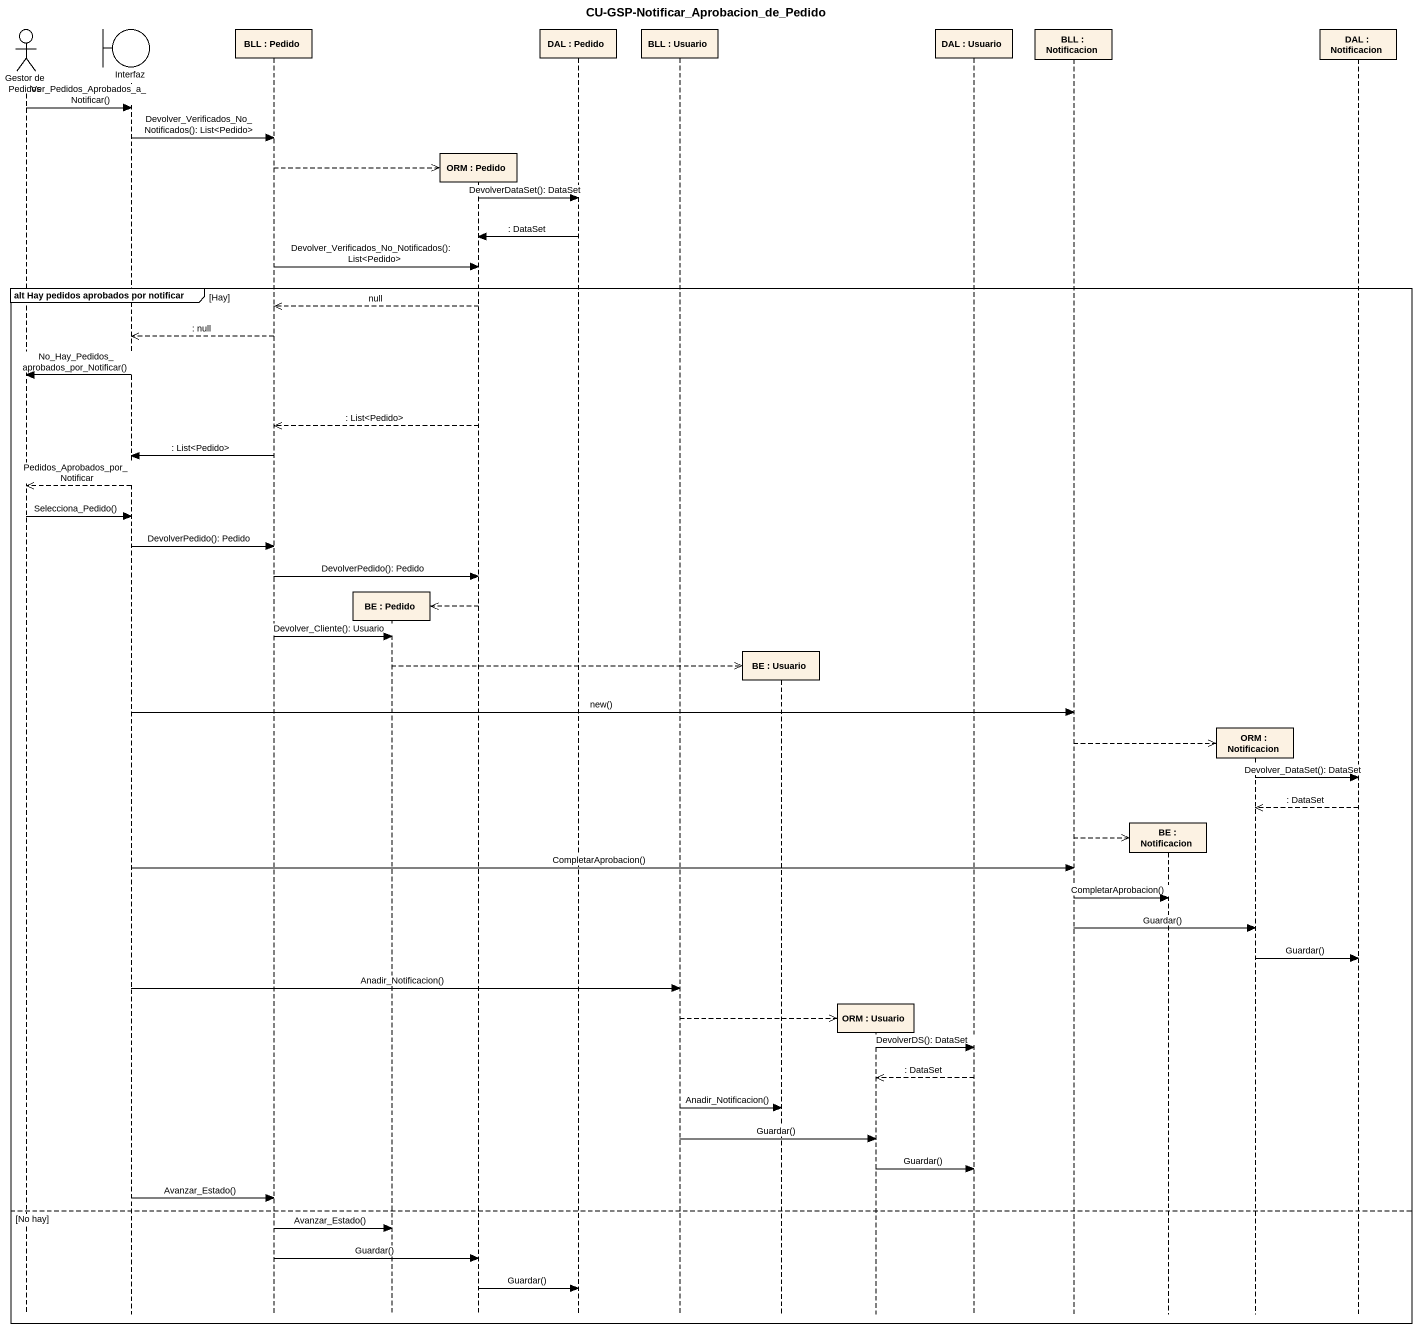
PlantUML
@startuml
title CU-GSP-Notificar_Aprobacion_de_Pedido
hide footbox
actor "Gestor de Pedidos" as Gestor_de_Pedidos
boundary Interfaz
participant "BLL : Pedido" as BLL
participant "BE : Pedido" as BE
participant "ORM : Pedido" as ORM
participant "DAL : Pedido" as DAL
participant "BLL : Usuario" as BLL_2
participant "BE : Usuario" as BE_2
participant "ORM : Usuario" as ORM_2
participant "DAL : Usuario" as DAL_2
participant "BLL : Notificacion" as BLL_3
participant "BE : Notificacion" as BE_3
participant "ORM : Notificacion" as ORM_3
participant "DAL : Notificacion" as DAL_3

Gestor_de_Pedidos -> Interfaz : Ver_Pedidos_Aprobados_a_Notificar()
Interfaz -> BLL : Devolver_Verificados_No_Notificados(): List<Pedido>
BLL -->> ORM **
ORM -> DAL : DevolverDataSet(): DataSet
DAL -> ORM : : DataSet
BLL -> ORM : Devolver_Verificados_No_Notificados(): List<Pedido>
group alt Hay pedidos aprobados por notificar [Hay]
  ORM -->> BLL : null
  BLL -->> Interfaz : : null
  Interfaz -> Gestor_de_Pedidos : No_Hay_Pedidos_aprobados_por_Notificar()
  ORM -->> BLL : : List<Pedido>
  BLL -> Interfaz : : List<Pedido>
  Interfaz -->> Gestor_de_Pedidos : Pedidos_Aprobados_por_Notificar
  Gestor_de_Pedidos -> Interfaz : Selecciona_Pedido()
  Interfaz -> BLL : DevolverPedido(): Pedido
  BLL -> ORM : DevolverPedido(): Pedido
  ORM -->> BE **
  BLL -> BE : Devolver_Cliente(): Usuario
  BE -->> BE_2 **
  Interfaz -> BLL_3 : new()
  BLL_3 -->> ORM_3 **
  ORM_3 -> DAL_3 : Devolver_DataSet(): DataSet
  DAL_3 -->> ORM_3 : : DataSet
  BLL_3 -->> BE_3 **
  Interfaz -> BLL_3 : CompletarAprobacion()
  BLL_3 -> BE_3 : CompletarAprobacion()
  BLL_3 -> ORM_3 : Guardar()
  ORM_3 -> DAL_3 : Guardar()
  Interfaz -> BLL_2 : Anadir_Notificacion()
  BLL_2 -->> ORM_2 **
  ORM_2 -> DAL_2 : DevolverDS(): DataSet
  DAL_2 -->> ORM_2 : : DataSet
  BLL_2 -> BE_2 : Anadir_Notificacion()
  BLL_2 -> ORM_2 : Guardar()
  ORM_2 -> DAL_2 : Guardar()
  Interfaz -> BLL : Avanzar_Estado()
else No hay
  BLL -> BE : Avanzar_Estado()
  BLL -> ORM : Guardar()
  ORM -> DAL : Guardar()
end
@enduml
